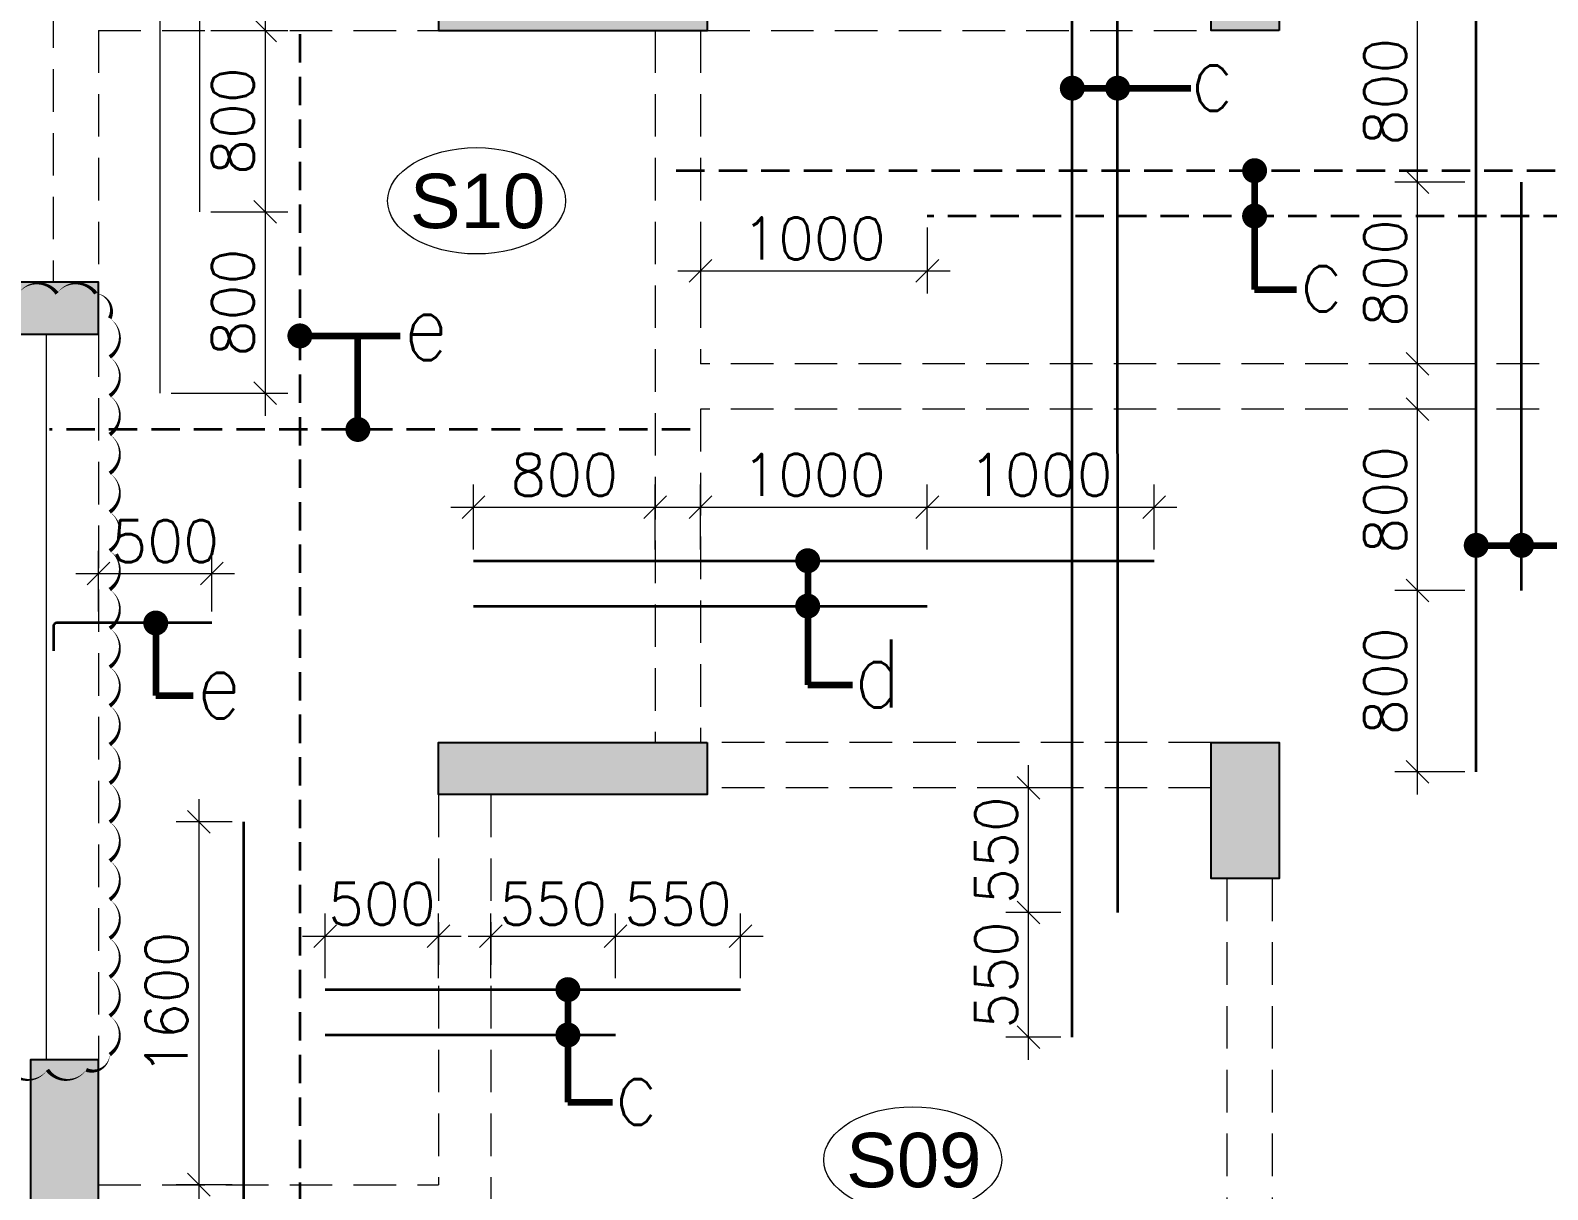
# Model space of a CAD drawing. Header units: millimetres. Extents: x 1255966 to 1543449, y 318653 to 465396.
# Drawn here: x 1278747 to 1285436, y 352116 to 357228 of the extents above; entities that cross this region are included whole.
import ezdxf

# ---------------------------------------------------------------- set-up
doc = ezdxf.new("R2010")
doc.units = ezdxf.units.MM
doc.header["$LTSCALE"] = 500
doc.header["$MEASUREMENT"] = 0
doc.header["$PDMODE"] = 34
for name, pattern in [('CONTINOUS', [0]), ('DASHED2', [0.375, 0.25, -0.125]), ('HIDDEN', [0.375, 0.25, -0.125]), ('PHANTOM2', [1.25, 0.625, -0.125, 0.125, -0.125, 0.125, -0.125])]:
    doc.linetypes.add(name, pattern=pattern)
doc.layers.get('Defpoints').update_dxf_attribs({"lineweight": 0})
for name, color, linetype, lineweight in [('ARROW', 1, 'Continuous', 0), ('CALL', 1, 'Continuous', 18), ('CUT OUT', 1, 'Continuous', 13), ('REVISION', 1, 'Continuous', 5), ('ST-DIM', 1, 'PHANTOM2', 15), ('STC AROW', 211, 'Continuous', 9), ('STC REINF.BOTTOM', 7, 'Continuous', 35), ('TEXT 01', 3, 'Continuous', 15), ('TOWER AREA BEAM..', 3, 'Continuous', 20), ('TOWER COL HATCH', 253, 'Continuous', 20)]:
    doc.layers.add(name, color=color, linetype=linetype, lineweight=lineweight)
for name, color, linetype in [('S-COLUMN-HATCH', 253, 'Continuous'), ('S-FRAMING PLAN', 4, 'Continuous'), ('S-T', 3, 'Continuous'), ('TOWER AREA COLUMN.', 6, 'Continuous')]:
    doc.layers.add(name, color=color, linetype=linetype)
doc.styles.add('ABHI', font='arial.ttf')
doc.styles.add('ROMANCE', font='romans.shx')
doc.styles.add('S-T', font='romans.shx')
doc.dimstyles.new('GRID DIM', dxfattribs={"dimtxt": 250, "dimasz": 100, "dimexe": 75, "dimexo": 0, "dimgap": 50, "dimtad": 1, "dimdec": 0, "dimzin": 0, "dimdsep": 46, "dimtxsty": 'ROMANCE', "dimblk": 'ARCHTICK', "dimcen": 0, "dimdle": 0.5, "dimclrd": 8, "dimclre": 8, "dimclrt": 3, "dimadec": 0, "dimazin": 0, "dimtfac": 1, "dimtdec": 0, "dimtmove": 0, "dimatfit": 3, "dimldrblk": 'DOT', "dimfxl": 200, "dimtolj": 1, "dimtzin": 0, "dimlwd": -1, "dimlwe": -1, "dimarcsym": 2})

# ---------------------------------------------------------------- blocks, each defined once
blk = doc.blocks.new('_ArchTick')
at = {"color": 0, "linetype": 'ByBlock', "const_width": 0.15}
blk.add_lwpolyline([(-0.5, -0.5), (0.5, 0.5)], dxfattribs=at)
blk = doc.blocks.new('_Dot')
at = {"color": 0, "linetype": 'ByBlock', "lineweight": -2}
blk.add_line((-0.5, 0), (-1, 0), dxfattribs=at)
at = {"color": 0, "linetype": 'ByBlock', "const_width": 0.5}
blk.add_lwpolyline([(-0.25, 0, 1), (0.25, 0, 1)], format="xyb", close=True, dxfattribs=at)
blk = doc.blocks.new('_Oblique')
at = {"color": 0, "linetype": 'ByBlock', "lineweight": -2}
blk.add_line((-0.5, -0.5), (0.5, 0.5), dxfattribs=at)
blk = doc.blocks.new('*D610')
at = {"layer": 'Defpoints', "color": 0, "linetype": 'ByBlock', "transparency": 16777216}
for p in [(1279492.1, 357227.9), (1279492.1, 356427.9), (1279782.1, 356427.9)]:
    blk.add_point(p, dxfattribs=at)
at = {"layer": 'ST-DIM', "color": 1, "linetype": 'CONTINOUS', "transparency": 16777216}
for p, q in [((1279782.1, 357327.9), (1279782.1, 356327.9)), ((1279542.1, 357227.9), (1279882.1, 357227.9)), ((1279542.1, 356427.9), (1279882.1, 356427.9))]:
    blk.add_line(p, q, dxfattribs=at)
at = {"layer": 'ST-DIM', "color": 1, "linetype": 'ByBlock', "transparency": 16777216, "xscale": 100, "yscale": 100, "zscale": 100}
for p, rotation in [((1279782.1, 357227.9), 90), ((1279782.1, 356427.9), 270)]:
    blk.add_blockref('_Oblique', p, dxfattribs=dict(at, rotation=rotation))
at = {"layer": 'ST-DIM', "color": 3, "linetype": 'ByBlock', "transparency": 16777216, "insert": (1279639.6, 356827.9), "char_height": 185, "attachment_point": 5, "rotation": 90, "style": 'ROMANCE'}
blk.add_mtext('\\A1;800', dxfattribs=at)
blk = doc.blocks.new('*D612')
at = {"layer": 'Defpoints', "color": 0, "linetype": 'ByBlock', "transparency": 16777216}
for p in [(1279546.6, 354832.4), (1279046.6, 354614.6, 0), (1279546.6, 354614.6, 0)]:
    blk.add_point(p, dxfattribs=at)
at = {"layer": 'ST-DIM', "color": 1, "linetype": 'CONTINOUS', "transparency": 16777216}
for p, q in [((1279046.6, 354664.6), (1279046.6, 354932.4)), ((1279546.6, 354664.6), (1279546.6, 354932.4)), ((1278946.6, 354832.4), (1279646.6, 354832.4))]:
    blk.add_line(p, q, dxfattribs=at)
at = {"layer": 'ST-DIM', "color": 1, "linetype": 'ByBlock', "transparency": 16777216, "xscale": 100, "yscale": 100, "zscale": 100, "rotation": 180}
blk.add_blockref('_Oblique', (1279046.6, 354832.4), dxfattribs=at)
at = {"layer": 'ST-DIM', "color": 1, "linetype": 'ByBlock', "transparency": 16777216, "xscale": 100, "yscale": 100, "zscale": 100}
blk.add_blockref('_Oblique', (1279546.6, 354832.4), dxfattribs=at)
at = {"layer": 'ST-DIM', "color": 3, "linetype": 'ByBlock', "transparency": 16777216, "insert": (1279341.2, 354974.9), "char_height": 185, "attachment_point": 5, "style": 'ROMANCE'}
blk.add_mtext('\\A1;500', dxfattribs=at)
blk = doc.blocks.new('*D623')
at = {"layer": 'Defpoints', "color": 0, "linetype": 'ByBlock', "transparency": 16777216}
for p in [(1284861.6, 356557.9), (1285120.8, 356557.9), (1285120.8, 355757.9)]:
    blk.add_point(p, dxfattribs=at)
at = {"layer": 'ST-DIM', "color": 1, "linetype": 'CONTINOUS', "transparency": 16777216}
for p, q in [((1284861.6, 355657.9), (1284861.6, 356657.9)), ((1285070.8, 356557.9), (1284761.6, 356557.9)), ((1285070.8, 355757.9), (1284761.6, 355757.9))]:
    blk.add_line(p, q, dxfattribs=at)
at = {"layer": 'ST-DIM', "color": 1, "linetype": 'ByBlock', "transparency": 16777216, "xscale": 100, "yscale": 100, "zscale": 100}
for p, rotation in [((1284861.6, 356557.9), 90), ((1284861.6, 355757.9), 270)]:
    blk.add_blockref('_Oblique', p, dxfattribs=dict(at, rotation=rotation))
at = {"layer": 'ST-DIM', "color": 3, "linetype": 'ByBlock', "transparency": 16777216, "insert": (1284719.1, 356157.9), "char_height": 185, "attachment_point": 5, "rotation": 90, "style": 'ROMANCE'}
blk.add_mtext('\\A1;800', dxfattribs=at)
blk = doc.blocks.new('*D624')
at = {"layer": 'Defpoints', "color": 0, "linetype": 'ByBlock', "transparency": 16777216}
for p in [(1284861.6, 357357.9), (1285120.8, 357357.9), (1285120.8, 356557.9)]:
    blk.add_point(p, dxfattribs=at)
at = {"layer": 'ST-DIM', "color": 1, "linetype": 'CONTINOUS', "transparency": 16777216}
for p, q in [((1284861.6, 356457.9), (1284861.6, 357457.9)), ((1285070.8, 357357.9), (1284761.6, 357357.9)), ((1285070.8, 356557.9), (1284761.6, 356557.9))]:
    blk.add_line(p, q, dxfattribs=at)
at = {"layer": 'ST-DIM', "color": 1, "linetype": 'ByBlock', "transparency": 16777216, "xscale": 100, "yscale": 100, "zscale": 100}
for p, rotation in [((1284861.6, 357357.9), 90), ((1284861.6, 356557.9), 270)]:
    blk.add_blockref('_Oblique', p, dxfattribs=dict(at, rotation=rotation))
at = {"layer": 'ST-DIM', "color": 3, "linetype": 'ByBlock', "transparency": 16777216, "insert": (1284719.1, 356957.9), "char_height": 185, "attachment_point": 5, "rotation": 90, "style": 'ROMANCE'}
blk.add_mtext('\\A1;800', dxfattribs=at)
blk = doc.blocks.new('*D625')
at = {"layer": 'Defpoints', "color": 0, "linetype": 'ByBlock', "transparency": 16777216}
for p in [(1284861.6, 354757.9), (1285120.9, 354757.9), (1285120.9, 353957.9)]:
    blk.add_point(p, dxfattribs=at)
at = {"layer": 'ST-DIM', "color": 1, "linetype": 'CONTINOUS', "transparency": 16777216}
for p, q in [((1284861.6, 353857.9), (1284861.6, 354857.9)), ((1285070.9, 354757.9), (1284761.6, 354757.9)), ((1285070.9, 353957.9), (1284761.6, 353957.9))]:
    blk.add_line(p, q, dxfattribs=at)
at = {"layer": 'ST-DIM', "color": 1, "linetype": 'ByBlock', "transparency": 16777216, "xscale": 100, "yscale": 100, "zscale": 100}
for p, rotation in [((1284861.6, 354757.9), 90), ((1284861.6, 353957.9), 270)]:
    blk.add_blockref('_Oblique', p, dxfattribs=dict(at, rotation=rotation))
at = {"layer": 'ST-DIM', "color": 3, "linetype": 'ByBlock', "transparency": 16777216, "insert": (1284719.1, 354357.9), "char_height": 185, "attachment_point": 5, "rotation": 90, "style": 'ROMANCE'}
blk.add_mtext('\\A1;800', dxfattribs=at)
blk = doc.blocks.new('*D626')
at = {"layer": 'Defpoints', "color": 0, "linetype": 'ByBlock', "transparency": 16777216}
for p in [(1284861.6, 355557.9), (1285120.9, 355557.9), (1285120.9, 354757.9)]:
    blk.add_point(p, dxfattribs=at)
at = {"layer": 'ST-DIM', "color": 1, "linetype": 'CONTINOUS', "transparency": 16777216}
for p, q in [((1284861.6, 354657.9), (1284861.6, 355657.9)), ((1285070.9, 355557.9), (1284761.6, 355557.9)), ((1285070.9, 354757.9), (1284761.6, 354757.9))]:
    blk.add_line(p, q, dxfattribs=at)
at = {"layer": 'ST-DIM', "color": 1, "linetype": 'ByBlock', "transparency": 16777216, "xscale": 100, "yscale": 100, "zscale": 100}
for p, rotation in [((1284861.6, 355557.9), 90), ((1284861.6, 354757.9), 270)]:
    blk.add_blockref('_Oblique', p, dxfattribs=dict(at, rotation=rotation))
at = {"layer": 'ST-DIM', "color": 3, "linetype": 'ByBlock', "transparency": 16777216, "insert": (1284719.1, 355157.9), "char_height": 185, "attachment_point": 5, "rotation": 90, "style": 'ROMANCE'}
blk.add_mtext('\\A1;800', dxfattribs=at)
blk = doc.blocks.new('*D629')
at = {"layer": 'Defpoints', "color": 0, "linetype": 'ByBlock', "transparency": 16777216}
for p in [(1281700.9, 356409), (1282700.9, 356409), (1282700.9, 356168)]:
    blk.add_point(p, dxfattribs=at)
at = {"layer": 'ST-DIM', "color": 1, "linetype": 'CONTINOUS', "transparency": 16777216}
for p, q in [((1281700.9, 356359), (1281700.9, 356068)), ((1282700.9, 356359), (1282700.9, 356068)), ((1281600.9, 356168), (1282800.9, 356168))]:
    blk.add_line(p, q, dxfattribs=at)
at = {"layer": 'ST-DIM', "color": 1, "linetype": 'ByBlock', "transparency": 16777216, "xscale": 100, "yscale": 100, "zscale": 100, "rotation": 180}
blk.add_blockref('_Oblique', (1281700.9, 356168), dxfattribs=at)
at = {"layer": 'ST-DIM', "color": 1, "linetype": 'ByBlock', "transparency": 16777216, "xscale": 100, "yscale": 100, "zscale": 100}
blk.add_blockref('_Oblique', (1282700.9, 356168), dxfattribs=at)
at = {"layer": 'ST-DIM', "color": 3, "linetype": 'ByBlock', "transparency": 16777216, "insert": (1282200.9, 356310.5), "char_height": 185, "attachment_point": 5, "style": 'ROMANCE'}
blk.add_mtext('\\A1;1000', dxfattribs=at)
blk = doc.blocks.new('*D631')
at = {"layer": 'Defpoints', "color": 0, "linetype": 'ByBlock', "transparency": 16777216}
for p in [(1281500.8, 355125.5), (1280700.8, 354889.1, 0), (1281500.8, 354889.1, 0)]:
    blk.add_point(p, dxfattribs=at)
at = {"layer": 'ST-DIM', "color": 1, "linetype": 'CONTINOUS', "transparency": 16777216}
for p, q in [((1280700.8, 354939.1), (1280700.8, 355225.5)), ((1281500.8, 354939.1), (1281500.8, 355225.5)), ((1280600.8, 355125.5), (1281600.8, 355125.5))]:
    blk.add_line(p, q, dxfattribs=at)
at = {"layer": 'ST-DIM', "color": 1, "linetype": 'ByBlock', "transparency": 16777216, "xscale": 100, "yscale": 100, "zscale": 100, "rotation": 180}
blk.add_blockref('_Oblique', (1280700.8, 355125.5), dxfattribs=at)
at = {"layer": 'ST-DIM', "color": 1, "linetype": 'ByBlock', "transparency": 16777216, "xscale": 100, "yscale": 100, "zscale": 100}
blk.add_blockref('_Oblique', (1281500.8, 355125.5), dxfattribs=at)
at = {"layer": 'ST-DIM', "color": 3, "linetype": 'ByBlock', "transparency": 16777216, "insert": (1281100.8, 355268), "char_height": 185, "attachment_point": 5, "style": 'ROMANCE'}
blk.add_mtext('\\A1;800', dxfattribs=at)
blk = doc.blocks.new('*D632')
at = {"layer": 'Defpoints', "color": 0, "linetype": 'ByBlock', "transparency": 16777216}
for p in [(1282700.9, 355125.5), (1281700.9, 354889.1, 0), (1282700.9, 354889.1, 0)]:
    blk.add_point(p, dxfattribs=at)
at = {"layer": 'ST-DIM', "color": 1, "linetype": 'CONTINOUS', "transparency": 16777216}
for p, q in [((1281700.9, 354939.1), (1281700.9, 355225.5)), ((1282700.9, 354939.1), (1282700.9, 355225.5)), ((1281600.9, 355125.5), (1282800.9, 355125.5))]:
    blk.add_line(p, q, dxfattribs=at)
at = {"layer": 'ST-DIM', "color": 1, "linetype": 'ByBlock', "transparency": 16777216, "xscale": 100, "yscale": 100, "zscale": 100, "rotation": 180}
blk.add_blockref('_Oblique', (1281700.9, 355125.5), dxfattribs=at)
at = {"layer": 'ST-DIM', "color": 1, "linetype": 'ByBlock', "transparency": 16777216, "xscale": 100, "yscale": 100, "zscale": 100}
blk.add_blockref('_Oblique', (1282700.9, 355125.5), dxfattribs=at)
at = {"layer": 'ST-DIM', "color": 3, "linetype": 'ByBlock', "transparency": 16777216, "insert": (1282200.9, 355268), "char_height": 185, "attachment_point": 5, "style": 'ROMANCE'}
blk.add_mtext('\\A1;1000', dxfattribs=at)
blk = doc.blocks.new('*D633')
at = {"layer": 'Defpoints', "color": 0, "linetype": 'ByBlock', "transparency": 16777216}
for p in [(1283700.9, 355125.5), (1282700.9, 354889.1, 0), (1283700.9, 354889.1, 0)]:
    blk.add_point(p, dxfattribs=at)
at = {"layer": 'ST-DIM', "color": 1, "linetype": 'CONTINOUS', "transparency": 16777216}
for p, q in [((1282700.9, 354939.1), (1282700.9, 355225.5)), ((1283700.9, 354939.1), (1283700.9, 355225.5)), ((1282600.9, 355125.5), (1283800.9, 355125.5))]:
    blk.add_line(p, q, dxfattribs=at)
at = {"layer": 'ST-DIM', "color": 1, "linetype": 'ByBlock', "transparency": 16777216, "xscale": 100, "yscale": 100, "zscale": 100, "rotation": 180}
blk.add_blockref('_Oblique', (1282700.9, 355125.5), dxfattribs=at)
at = {"layer": 'ST-DIM', "color": 1, "linetype": 'ByBlock', "transparency": 16777216, "xscale": 100, "yscale": 100, "zscale": 100}
blk.add_blockref('_Oblique', (1283700.9, 355125.5), dxfattribs=at)
at = {"layer": 'ST-DIM', "color": 3, "linetype": 'ByBlock', "transparency": 16777216, "insert": (1283200.9, 355268), "char_height": 185, "attachment_point": 5, "style": 'ROMANCE'}
blk.add_mtext('\\A1;1000', dxfattribs=at)
blk = doc.blocks.new('*D634')
at = {"layer": 'Defpoints', "color": 0, "linetype": 'ByBlock', "transparency": 16777216}
for p in [(1280546.5, 353234.2), (1280046.5, 352997.9, 0), (1280546.5, 352997.9, 0)]:
    blk.add_point(p, dxfattribs=at)
at = {"layer": 'ST-DIM', "color": 1, "linetype": 'CONTINOUS', "transparency": 16777216}
for p, q in [((1280046.5, 353047.9), (1280046.5, 353334.2)), ((1280546.5, 353047.9), (1280546.5, 353334.2)), ((1279946.5, 353234.2), (1280646.5, 353234.2))]:
    blk.add_line(p, q, dxfattribs=at)
at = {"layer": 'ST-DIM', "color": 1, "linetype": 'ByBlock', "transparency": 16777216, "xscale": 100, "yscale": 100, "zscale": 100, "rotation": 180}
blk.add_blockref('_Oblique', (1280046.5, 353234.2), dxfattribs=at)
at = {"layer": 'ST-DIM', "color": 1, "linetype": 'ByBlock', "transparency": 16777216, "xscale": 100, "yscale": 100, "zscale": 100}
blk.add_blockref('_Oblique', (1280546.5, 353234.2), dxfattribs=at)
at = {"layer": 'ST-DIM', "color": 3, "linetype": 'ByBlock', "transparency": 16777216, "insert": (1280296.5, 353376.7), "char_height": 185, "attachment_point": 5, "style": 'ROMANCE'}
blk.add_mtext('\\A1;500', dxfattribs=at)
blk = doc.blocks.new('*D635')
at = {"layer": 'Defpoints', "color": 0, "linetype": 'ByBlock', "transparency": 16777216}
for p in [(1281326.6, 353234.2), (1280776.6, 352997.9, 0), (1281326.6, 352997.9, 0)]:
    blk.add_point(p, dxfattribs=at)
at = {"layer": 'ST-DIM', "color": 1, "linetype": 'CONTINOUS', "transparency": 16777216}
for p, q in [((1280776.6, 353047.9), (1280776.6, 353334.2)), ((1281326.6, 353047.9), (1281326.6, 353334.2)), ((1280676.6, 353234.2), (1281426.6, 353234.2))]:
    blk.add_line(p, q, dxfattribs=at)
at = {"layer": 'ST-DIM', "color": 1, "linetype": 'ByBlock', "transparency": 16777216, "xscale": 100, "yscale": 100, "zscale": 100, "rotation": 180}
blk.add_blockref('_Oblique', (1280776.6, 353234.2), dxfattribs=at)
at = {"layer": 'ST-DIM', "color": 1, "linetype": 'ByBlock', "transparency": 16777216, "xscale": 100, "yscale": 100, "zscale": 100}
blk.add_blockref('_Oblique', (1281326.6, 353234.2), dxfattribs=at)
at = {"layer": 'ST-DIM', "color": 3, "linetype": 'ByBlock', "transparency": 16777216, "insert": (1281051.6, 353376.7), "char_height": 185, "attachment_point": 5, "style": 'ROMANCE'}
blk.add_mtext('\\A1;550', dxfattribs=at)
blk = doc.blocks.new('*D636')
at = {"layer": 'Defpoints', "color": 0, "linetype": 'ByBlock', "transparency": 16777216}
for p in [(1281876.6, 353234.2), (1281326.6, 352997.9, 0), (1281876.6, 352997.9, 0)]:
    blk.add_point(p, dxfattribs=at)
at = {"layer": 'ST-DIM', "color": 1, "linetype": 'CONTINOUS', "transparency": 16777216}
for p, q in [((1281326.6, 353047.9), (1281326.6, 353334.2)), ((1281876.6, 353047.9), (1281876.6, 353334.2)), ((1281226.6, 353234.2), (1281976.6, 353234.2))]:
    blk.add_line(p, q, dxfattribs=at)
at = {"layer": 'ST-DIM', "color": 1, "linetype": 'ByBlock', "transparency": 16777216, "xscale": 100, "yscale": 100, "zscale": 100, "rotation": 180}
blk.add_blockref('_Oblique', (1281326.6, 353234.2), dxfattribs=at)
at = {"layer": 'ST-DIM', "color": 1, "linetype": 'ByBlock', "transparency": 16777216, "xscale": 100, "yscale": 100, "zscale": 100}
blk.add_blockref('_Oblique', (1281876.6, 353234.2), dxfattribs=at)
at = {"layer": 'ST-DIM', "color": 3, "linetype": 'ByBlock', "transparency": 16777216, "insert": (1281601.6, 353376.7), "char_height": 185, "attachment_point": 5, "style": 'ROMANCE'}
blk.add_mtext('\\A1;550', dxfattribs=at)
blk = doc.blocks.new('*D722')
at = {"layer": 'Defpoints', "color": 0, "linetype": 'ByBlock', "transparency": 16777216}
for p in [(1279686.4, 353737.9), (1279489, 352137.9), (1279686.4, 352137.9)]:
    blk.add_point(p, dxfattribs=at)
at = {"layer": 'ST-DIM', "color": 1, "linetype": 'CONTINOUS', "transparency": 16777216}
for p, q in [((1279489, 353837.9), (1279489, 352037.9)), ((1279636.4, 353737.9), (1279389, 353737.9)), ((1279636.4, 352137.9), (1279389, 352137.9))]:
    blk.add_line(p, q, dxfattribs=at)
at = {"layer": 'ST-DIM', "color": 1, "linetype": 'ByBlock', "transparency": 16777216, "xscale": 100, "yscale": 100, "zscale": 100}
for p, rotation in [((1279489, 353737.9), 90), ((1279489, 352137.9), 270)]:
    blk.add_blockref('_Oblique', p, dxfattribs=dict(at, rotation=rotation))
at = {"layer": 'ST-DIM', "color": 3, "linetype": 'ByBlock', "transparency": 16777216, "insert": (1279346.5, 352937.9), "char_height": 185, "attachment_point": 5, "rotation": 90, "style": 'ROMANCE'}
blk.add_mtext('\\A1;1600', dxfattribs=at)
blk = doc.blocks.new('*D753')
at = {"layer": 'Defpoints', "color": 0, "linetype": 'ByBlock', "transparency": 16777216}
for p in [(1283146.4, 353337.9), (1283340, 353337.9), (1283340, 352787.9)]:
    blk.add_point(p, dxfattribs=at)
at = {"layer": 'ST-DIM', "color": 1, "linetype": 'CONTINOUS', "transparency": 16777216}
for p, q in [((1283146.4, 352687.9), (1283146.4, 353437.9)), ((1283290, 353337.9), (1283046.4, 353337.9)), ((1283290, 352787.9), (1283046.4, 352787.9))]:
    blk.add_line(p, q, dxfattribs=at)
at = {"layer": 'ST-DIM', "color": 1, "linetype": 'ByBlock', "transparency": 16777216, "xscale": 100, "yscale": 100, "zscale": 100}
for p, rotation in [((1283146.4, 353337.9), 90), ((1283146.4, 352787.9), 270)]:
    blk.add_blockref('_Oblique', p, dxfattribs=dict(at, rotation=rotation))
at = {"layer": 'ST-DIM', "color": 3, "linetype": 'ByBlock', "transparency": 16777216, "insert": (1283003.9, 353062.9), "char_height": 185, "attachment_point": 5, "rotation": 90, "style": 'ROMANCE'}
blk.add_mtext('\\A1;550', dxfattribs=at)
blk = doc.blocks.new('*D754')
at = {"layer": 'Defpoints', "color": 0, "linetype": 'ByBlock', "transparency": 16777216}
for p in [(1283146.4, 353887.9), (1283340, 353887.9), (1283340, 353337.9)]:
    blk.add_point(p, dxfattribs=at)
at = {"layer": 'ST-DIM', "color": 1, "linetype": 'CONTINOUS', "transparency": 16777216}
for p, q in [((1283146.4, 353237.9), (1283146.4, 353987.9)), ((1283290, 353887.9), (1283046.4, 353887.9)), ((1283290, 353337.9), (1283046.4, 353337.9))]:
    blk.add_line(p, q, dxfattribs=at)
at = {"layer": 'ST-DIM', "color": 1, "linetype": 'ByBlock', "transparency": 16777216, "xscale": 100, "yscale": 100, "zscale": 100}
for p, rotation in [((1283146.4, 353887.9), 90), ((1283146.4, 353337.9), 270)]:
    blk.add_blockref('_Oblique', p, dxfattribs=dict(at, rotation=rotation))
at = {"layer": 'ST-DIM', "color": 3, "linetype": 'ByBlock', "transparency": 16777216, "insert": (1283003.9, 353612.9), "char_height": 185, "attachment_point": 5, "rotation": 90, "style": 'ROMANCE'}
blk.add_mtext('\\A1;550', dxfattribs=at)
blk = doc.blocks.new('*D763')
at = {"layer": 'Defpoints', "color": 0, "linetype": 'ByBlock', "transparency": 16777216}
for p in [(1279492.1, 356427.9), (1279317.1, 355627.9), (1279782.1, 355627.9)]:
    blk.add_point(p, dxfattribs=at)
at = {"layer": 'ST-DIM', "color": 1, "linetype": 'CONTINOUS', "transparency": 16777216}
for p, q in [((1279782.1, 356527.9), (1279782.1, 355527.9)), ((1279542.1, 356427.9), (1279882.1, 356427.9)), ((1279367.1, 355627.9), (1279882.1, 355627.9))]:
    blk.add_line(p, q, dxfattribs=at)
at = {"layer": 'ST-DIM', "color": 1, "linetype": 'ByBlock', "transparency": 16777216, "xscale": 100, "yscale": 100, "zscale": 100}
for p, rotation in [((1279782.1, 356427.9), 90), ((1279782.1, 355627.9), 270)]:
    blk.add_blockref('_Oblique', p, dxfattribs=dict(at, rotation=rotation))
at = {"layer": 'ST-DIM', "color": 3, "linetype": 'ByBlock', "transparency": 16777216, "insert": (1279639.6, 356027.9), "char_height": 185, "attachment_point": 5, "rotation": 90, "style": 'ROMANCE'}
blk.add_mtext('\\A1;800', dxfattribs=at)
blk = doc.blocks.new('A$Ca8bcdc7a')
at = {"layer": 'S-FRAMING PLAN', "color": 3, "linetype": 'ByBlock', "lineweight": 20, "ltscale": 10}
blk.add_line((4205, -1640), (4205, -4839.8), dxfattribs=at)
at = {"layer": 'TOWER AREA BEAM..', "color": 3, "linetype": 'HIDDEN', "ltscale": 1.5}
for p, q in [((4235, 935), (4235, -1410)), ((4435, -299.8), (4435, -1410)), ((4435, -299.8), (5935, -299.8)), ((6889.3, -299.8), (6889.3, -3439.8)), ((7089.3, -299.8), (7089.3, -1769.8)), ((7119.3, -299.8), (9340, -299.8)), ((4435, -1640), (4435, -4839.8)), ((13880, -1769.8), (7089.3, -1769.8)), ((13880, -1969.8), (7089.3, -1969.8)), ((7089.3, -1969.8), (7089.3, -3439.8)), ((9340, -3439.8), (7119.3, -3439.8)), ((5935, -3669.8), (5935, -5389.8)), ((6165, -3669.8), (6165, -7099.8)), ((9340, -3639.8), (7119.3, -3639.8)), ((9410, -4039.8), (9410, -7099.8)), ((9610, -4039.8), (9610, -7099.8)), ((4435, -5389.8), (5935, -5389.8))]:
    blk.add_line(p, q, dxfattribs=at)
blk = doc.blocks.new('3tgra')
at = {"layer": 'TOWER COL HATCH'}
h = blk.add_hatch(color=253, dxfattribs=at)
h.dxf.hatch_style = 1
h.paths.add_polyline_path([(1391530.6, 85841.7), (1391230.6, 85841.7), (1391230.6, 86441.7), (1391530.6, 86441.7)])
h = blk.add_hatch(color=253, dxfattribs=at)
h.dxf.hatch_style = 1
h.paths.add_polyline_path([(1389010.6, 85841.7), (1389010.6, 86071.7), (1387825.6, 86071.7), (1387825.6, 85841.7)])
h = blk.add_hatch(color=253, dxfattribs=at)
h.dxf.hatch_style = 1
h.paths.add_polyline_path([(1386325.6, 84501.6), (1386325.6, 84731.6), (1384625.6, 84731.6), (1384625.6, 84501.6)])
h = blk.add_hatch(color=253, dxfattribs=at)
h.dxf.hatch_style = 1
h.paths.add_polyline_path([(1389009.9, 82701.7), (1389009.9, 82471.7), (1387825.6, 82471.7), (1387825.6, 82701.7)])
h = blk.add_hatch(color=253, dxfattribs=at)
h.dxf.hatch_style = 1
h.paths.add_polyline_path([(1391230.6, 82701.7), (1391530.6, 82701.7), (1391530.6, 82101.7), (1391230.6, 82101.7)])
h = blk.add_hatch(color=253, dxfattribs=at)
h.dxf.hatch_style = 1
h.paths.add_polyline_path([(1386025.6, 80551.7), (1386325.6, 80551.7), (1386325.6, 81301.7), (1386025.6, 81301.7)])
at = {"layer": 'TOWER AREA COLUMN.', "color": 4}
for points in [[(1391530.6, 85841.7), (1391230.6, 85841.7), (1391230.6, 86441.7), (1391530.6, 86441.7)], [(1389010.6, 85841.7), (1389010.6, 86071.7), (1387825.6, 86071.7), (1387825.6, 85841.7)], [(1386325.6, 84501.6), (1386325.6, 84731.6), (1384625.6, 84731.6), (1384625.6, 84501.6)], [(1389009.9, 82701.7), (1389009.9, 82471.7), (1387825.6, 82471.7), (1387825.6, 82701.7)], [(1391230.6, 82701.7), (1391530.6, 82701.7), (1391530.6, 82101.7), (1391230.6, 82101.7)], [(1386025.6, 80551.7), (1386325.6, 80551.7), (1386325.6, 81301.7), (1386025.6, 81301.7)]]:
    blk.add_lwpolyline(points, close=True, dxfattribs=at)

msp = doc.modelspace()

# ---------------------------------------------------------------- linework, layer by layer
at = {"layer": 'CALL', "color": 200, "linetype": 'Continuous', "ltscale": 10}
for centre in [(1280713.7, 356476.2, 1.8), (1282636.8, 352247.1)]:
    msp.add_ellipse(centre, major_axis=(392.2, 0), ratio=0.597584, dxfattribs=at)
at = {"layer": 'REVISION', "elevation": -56210.2}
msp.add_lwpolyline([(1278693.4, 356067.5, 0, 17.1, -0.520567), (1278864.3, 356067.6, 0, 17.1, -0.520567), (1279035.2, 356067.7, 0, 17.1, -0.520567), (1279096.8, 355958.4, 0, 17.1, -0.520567), (1279096.8, 355787.5, 0, 17.1, -0.520567), (1279096.7, 355616.6, 0, 17.1, -0.520567), (1279096.7, 355445.7, 0, 17.1, -0.520567), (1279096.7, 355274.8, 0, 17.1, -0.520567), (1279096.7, 355103.9, 0, 17.1, -0.520567), (1279096.7, 354933.1, 0, 17.1, -0.520567), (1279096.7, 354762.2, 0, 17.1, -0.520567), (1279096.7, 354591.3, 0, 17.1, -0.520567), (1279096.6, 354420.4, 0, 17.1, -0.520567), (1279096.6, 354249.5, 0, 17.1, -0.520567), (1279096.6, 354078.6, 0, 17.1, -0.520567), (1279096.6, 353907.7, 0, 17.1, -0.520567), (1279096.6, 353736.8, 0, 17.1, -0.520567), (1279096.6, 353565.9, 0, 17.1, -0.520567), (1279096.6, 353395, 0, 17.1, -0.520567), (1279096.5, 353224.2, 0, 17.1, -0.520567), (1279096.5, 353053.3, 0, 17.1, -0.520567), (1279096.5, 352882.4, 0, 17.1, -0.520567), (1279096.5, 352711.5, 0, 17.1, -0.520567), (1278992.8, 352644.3, 0, 17.1, -0.520567), (1278821.9, 352644.3, 0, 17.1, -0.520567), (1278651, 352644.2, 0, 17.1, -0.520567)], format="xyseb", dxfattribs=at)
at = {"layer": 'STC AROW', "color": 4, "ltscale": 10}
for p, q in [((1279317.1, 360562.7), (1279317.1, 355627.9)), ((1279492.1, 359612.7), (1279492.1, 356427.9))]:
    msp.add_line(p, q, dxfattribs=at)
at = {"layer": 'STC REINF.BOTTOM', "color": 4, "linetype": 'Continuous'}
for p, q in [((1283340, 352787.9), (1283339.9, 358527.9)), ((1283540, 353337.9), (1283539.9, 357977.9)), ((1285120.8, 353957.9), (1285120.8, 357357.9)), ((1285320.8, 354757.9), (1285320.8, 356557.9)), ((1280700.8, 354889.1, 0), (1283700.9, 354889.1, 0)), ((1280700.8, 354689.1, 0), (1282700.9, 354689.1, 0)), ((1278848, 354599.6, 0), (1278848, 354492, 0)), ((1279546.6, 354614.6, 0), (1278863, 354614.6, 0)), ((1279686.4, 353737.9), (1279686.4, 351387.9)), ((1280046.5, 352997.9, 0), (1281876.6, 352997.9, 0)), ((1280046.5, 352797.9, 0), (1281326.6, 352797.9, 0))]:
    msp.add_line(p, q, dxfattribs=at)
at = {"layer": 'STC REINF.BOTTOM', "color": 4, "linetype": 'DASHED2'}
for p, q in [((1279934.8, 357397.9, 0), (1279934.8, 351971.6, 0)), ((1288656.1, 356609, 0), (1281537.5, 356609)), ((1287791.6, 356409, 0), (1282700.9, 356409, 0)), ((1281655.3, 355467.9, 0), (1278830.8, 355467.9))]:
    msp.add_line(p, q, dxfattribs=at)
at = {"layer": 'STC REINF.BOTTOM', "color": 4, "linetype": 'Continuous'}
msp.add_arc((1278863, 354599.6, 0), 15, 90, 180, dxfattribs=at)

# ---------------------------------------------------------------- block references
at = {"layer": 'CUT OUT', "color": 4}
msp.add_blockref('3tgra', (-107279, 271386.2), dxfattribs=at)
at = {"layer": 'S-COLUMN-HATCH', "color": 4, "ltscale": 10}
msp.add_blockref('A$Ca8bcdc7a', (1274611.6, 357527.7), dxfattribs=at)

# ---------------------------------------------------------------- texts
at = {"layer": 'S-T', "color": 2, "linetype": 'Continuous', "ltscale": 10, "style": 'S-T', "width": 0.85}
for s, p in [('c', (1283859.3, 356873.1, 42.6)), ('c', (1284340.4, 355988.4, 42.6)), ('e', (1280392.7, 355772.8, 42.6)), ('d', (1282377.6, 354242.5, 42.6)), ('e', (1279480.2, 354194.1, 42.6)), ('c', (1281320.2, 352402.4, 42.6))]:
    msp.add_text(s, height=300, dxfattribs=at).set_placement(p)
at = {"layer": 'TEXT 01', "color": 2, "linetype": 'Continuous', "style": 'ABHI'}
for s, p in [('S10', (1280419.9, 356355.6, 1.7)), ('S09', (1282343, 352126.5, 0))]:
    msp.add_text(s, height=240, dxfattribs=at).set_placement(p)

# ---------------------------------------------------------------- dimensions: what is measured, and where the dimension line sits
at = {"layer": 'ST-DIM', "linetype": 'ByBlock'}
for base, p1, p2, picture, middle in [((1284861.6, 357357.9), (1285120.8, 356557.9), (1285120.8, 357357.9), '*D624', (1284719.1, 356957.9)), ((1279782.1, 356427.9), (1279492.1, 357227.9), (1279492.1, 356427.9), '*D610', (1279639.6, 356827.9)), ((1284861.6, 356557.9), (1285120.8, 355757.9), (1285120.8, 356557.9), '*D623', (1284719.1, 356157.9)), ((1279782.1, 355627.9), (1279492.1, 356427.9), (1279317.1, 355627.9), '*D763', (1279639.6, 356027.9)), ((1284861.6, 355557.9), (1285120.9, 354757.9), (1285120.9, 355557.9), '*D626', (1284719.1, 355157.9)), ((1284861.6, 354757.9), (1285120.9, 353957.9), (1285120.9, 354757.9), '*D625', (1284719.1, 354357.9)), ((1279489, 352137.9), (1279686.4, 353737.9), (1279686.4, 352137.9), '*D722', (1279346.5, 352937.9))]:
    dim = msp.add_linear_dim(base=base, p1=p1, p2=p2, angle=90, dimstyle='GRID DIM', override={"dimtxt": 185, "dimexe": 100, "dimexo": 50, "dimblk1": 'Oblique', "dimblk2": 'Oblique', "dimsah": 1, "dimdle": 100, "dimclrd": 1, "dimclre": 1}, dxfattribs=at)
    dim.commit()
    dim.dimension.update_dxf_attribs({"geometry": picture, "text_midpoint": middle})
dim = msp.add_linear_dim(base=(1282700.9, 356168), p1=(1281700.9, 356409), p2=(1282700.9, 356409), dimstyle='GRID DIM', override={"dimtxt": 185, "dimexe": 100, "dimexo": 50, "dimblk1": 'Oblique', "dimblk2": 'Oblique', "dimsah": 1, "dimdle": 100, "dimclrd": 1, "dimclre": 1}, dxfattribs=at)
dim.commit()
dim.dimension.update_dxf_attribs({"geometry": '*D629', "text_midpoint": (1282200.9, 356310.5)})
for base, p1, p2, picture, middle in [((1281500.8, 355125.5, 0), (1280700.8, 354889.1, 0), (1281500.8, 354889.1, 0), '*D631', (1281100.8, 355125.5, 0)), ((1282700.9, 355125.5, 0), (1281700.9, 354889.1, 0), (1282700.9, 354889.1, 0), '*D632', (1282200.9, 355125.5, 0)), ((1283700.9, 355125.5, 0), (1282700.9, 354889.1, 0), (1283700.9, 354889.1, 0), '*D633', (1283200.9, 355125.5, 0)), ((1279546.6, 354832.4, 0), (1279046.6, 354614.6), (1279546.6, 354614.6), '*D612', (1279341.2, 354832.4, 0)), ((1280546.5, 353234.2, 0), (1280046.5, 352997.9, 0), (1280546.5, 352997.9, 0), '*D634', (1280296.5, 353234.2, 0)), ((1281326.6, 353234.2), (1280776.6, 352997.9, 0), (1281326.6, 352997.9, 0), '*D635', (1281051.6, 353234.2)), ((1281876.6, 353234.2, 0), (1281326.6, 352997.9, 0), (1281876.6, 352997.9, 0), '*D636', (1281601.6, 353234.2, 0))]:
    dim = msp.add_linear_dim(base=base, p1=p1, p2=p2, dimstyle='GRID DIM', override={"dimtxt": 185, "dimexe": 100, "dimexo": 50, "dimblk1": 'Oblique', "dimblk2": 'Oblique', "dimsah": 1, "dimdle": 100, "dimclrd": 1, "dimclre": 1}, dxfattribs=at)
    dim.commit()
    dim.dimension.update_dxf_attribs({"geometry": picture, "text_midpoint": middle, "dimtype": 160})
for base, p1, p2, picture, middle in [((1283146.4, 353887.9), (1283340, 353337.9), (1283340, 353887.9), '*D754', (1283146.4, 353612.9)), ((1283146.4, 353337.9), (1283340, 352787.9), (1283340, 353337.9), '*D753', (1283146.4, 353062.9))]:
    dim = msp.add_linear_dim(base=base, p1=p1, p2=p2, angle=90, dimstyle='GRID DIM', override={"dimtxt": 185, "dimexe": 100, "dimexo": 50, "dimblk1": 'Oblique', "dimblk2": 'Oblique', "dimsah": 1, "dimdle": 100, "dimclrd": 1, "dimclre": 1}, dxfattribs=at)
    dim.commit()
    dim.dimension.update_dxf_attribs({"geometry": picture, "text_midpoint": middle, "dimtype": 160})

# ---------------------------------------------------------------- leaders
at = {"layer": 'ARROW', "linetype": 'ByBlock'}
for points in [[(1283339.9, 356972.9), (1283862.6, 356972.9)], [(1283539.9, 356972.9), (1283862.6, 356972.9)], [(1284143.6, 356609, 0), (1284143.6, 356085.3, 0), (1284328.5, 356085.3, 0)], [(1284143.6, 356409, 0), (1284143.6, 356085.3, 0), (1284328.5, 356085.3, 0)], [(1279934.8, 355880.5, 0), (1280376.5, 355880.5, 0)], [(1280190.5, 355467.9, 0), (1280190.5, 355880.5, 0), (1280376.5, 355880.5, 0)], [(1285120.8, 354956.9), (1285468.7, 354956.9)], [(1285320.8, 354956.9), (1285668.7, 354956.9)], [(1282173.7, 354889.1, 0), (1282173.7, 354342.3, 0), (1282371, 354342.3, 0)], [(1282173.7, 354689.1, 0), (1282173.7, 354342.3, 0), (1282371, 354342.3, 0)], [(1279299.5, 354614.6, 0), (1279299.5, 354295.4, 0), (1279463.9, 354295.4, 0)], [(1281116.3, 352997.9, 0), (1281116.3, 352502.2, 0), (1281313.6, 352502.2, 0)], [(1281116.3, 352797.9, 0), (1281116.3, 352502.2, 0), (1281313.6, 352502.2, 0)]]:
    msp.add_leader(points, dimstyle='GRID DIM', override={"dimasz": 110, "dimtad": 0, "dimclrd": 1, "dimlwd": 65534}, dxfattribs=at)

doc.saveas('drawing.dxf')
